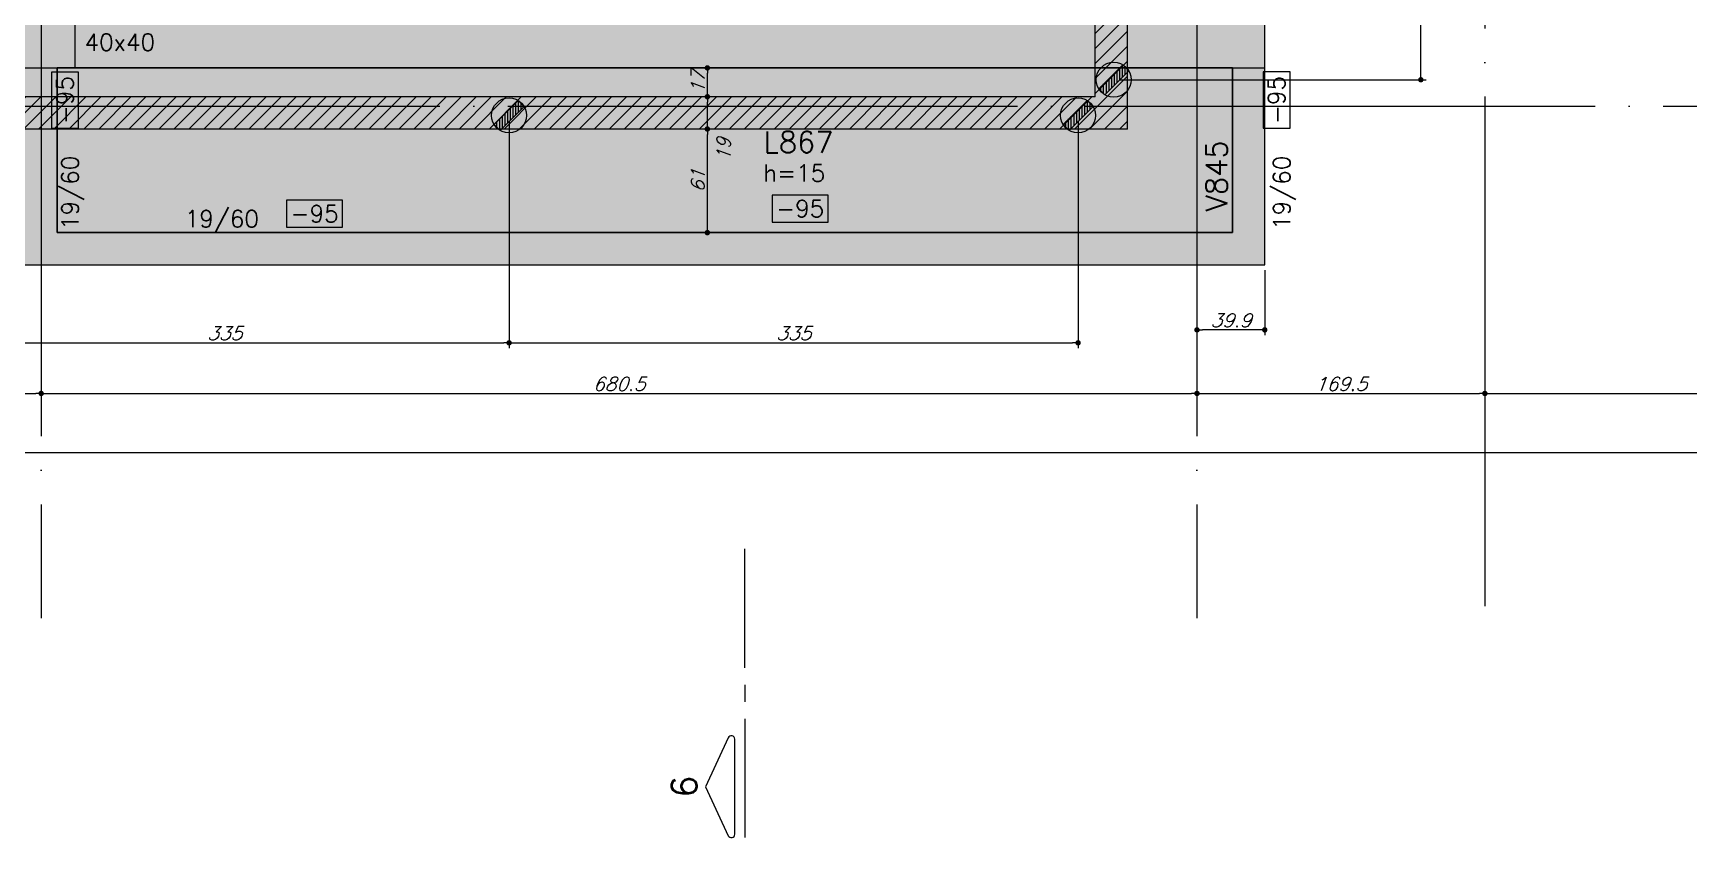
# Model space of a CAD drawing. Extents: x -5173 to 5397, y -2411 to 2089.
# Drawn here: x -1945 to -970, y -1316 to -842 of the extents above; entities that cross this region are included whole.
import ezdxf
from ezdxf.enums import TextEntityAlignment as Align

# ---------------------------------------------------------------- set-up
doc = ezdxf.new("R2010")
doc.units = 0
doc.header["$LTSCALE"] = 50
doc.header["$MEASUREMENT"] = 0
doc.linetypes.add('EIXO', pattern=[6.8, 6, -0.4, 0, -0.4])
doc.layers.get('0').update_dxf_attribs({"linetype": 'CONTINUOUS'})
doc.layers.get('DEFPOINTS').update_dxf_attribs({"linetype": 'CONTINUOUS'})
for name, color, linetype in [('F-ARM', 6, 'CONTINUOUS'), ('F-CORTE-INDICAÇÃO', 4, 'CONTINUOUS'), ('F-COTAS', 106, 'CONTINUOUS'), ('F-EIXO', 12, 'EIXO'), ('F-LAJES-DIM', 2, 'CONTINUOUS'), ('F-LAJES-NOME', 4, 'CONTINUOUS'), ('F-LAJES-R', 254, 'CONTINUOUS'), ('F-MURETA', 91, 'CONTINUOUS'), ('F-PILARES-DIM', 172, 'CONTINUOUS'), ('F-PILARES-M', 170, 'CONTINUOUS'), ('F-TEXTO', 6, 'CONTINUOUS'), ('F-VIGAS', 3, 'CONTINUOUS'), ('F-VIGAS-DIM', 2, 'CONTINUOUS'), ('F-VIGAS-NOME', 4, 'CONTINUOUS')]:
    doc.layers.add(name, color=color, linetype=linetype)
doc.layers.add('F-DESNIVEL-5', color=7, linetype='CONTINUOUS', true_color=0xadd6ff)
doc.styles.add('CP-TEXT-INCL', font='simplex.shx', dxfattribs={"oblique": 20})
doc.styles.add('MCP', font='simplex.shx')
doc.styles.add('ROMANS', font='simplex.shx')
doc.dimstyles.new('CP-COTAS-50', dxfattribs={"dimscale": 0.64, "dimtxt": 12.5, "dimasz": 5, "dimexe": 5, "dimexo": 5, "dimgap": 2.5, "dimtad": 1, "dimdec": 1, "dimdsep": 46, "dimtxsty": 'CP-TEXT-INCL', "dimblk1": 'DOT', "dimblk2": 'DOT', "dimsah": 1, "dimcen": 9, "dimclrd": 256, "dimclre": 256, "dimclrt": 256, "dimadec": 0, "dimazin": 0, "dimtfac": 1, "dimtdec": 1, "dimtmove": 2, "dimatfit": 3, "dimldrblk": 'DOT', "dimfxl": 0, "dimtolj": 1, "dimarcsym": 0})

# ---------------------------------------------------------------- blocks, each defined once
blk = doc.blocks.new('*U4')
at = {"layer": 'F-LAJES-DIM', "color": 1}
blk.add_lwpolyline([(0, 0), (33, 0), (33, 16), (0, 16)], close=True, dxfattribs=at)
at = {"layer": 'F-LAJES-DIM', "style": 'MCP'}
blk.add_attdef('DIM', text='', height=10, dxfattribs=at).set_placement((16.5, 8), align=Align.MIDDLE_CENTER)
blk = doc.blocks.new('*U7')
at = {"layer": 'F-VIGAS-DIM', "color": 1}
blk.add_lwpolyline([(0, 0), (33, 0), (33, 16), (0, 16)], close=True, dxfattribs=at)
at = {"layer": 'F-VIGAS-DIM', "style": 'MCP'}
blk.add_attdef('DIM', text='', height=10, dxfattribs=at).set_placement((16.5, 8), align=Align.MIDDLE_CENTER)
blk = doc.blocks.new('_DOT')
at = {"color": 0, "linetype": 'ByBlock'}
blk.add_line((-0.5, 0), (-1, 0), dxfattribs=at)
at = {"color": 0, "linetype": 'ByBlock', "const_width": 0.5}
blk.add_lwpolyline([(-0.25, 0, 1), (0.25, 0, 1)], format="xyb", close=True, dxfattribs=at)
blk = doc.blocks.new('*D59')
at = {"layer": 'DEFPOINTS', "color": 0, "linetype": 'Continuous', "transparency": 16777216}
for p in [(-1547.77, -898.5), (-1547.77, -898.5), (-1547.77, -959.5)]:
    blk.add_point(p, dxfattribs=at)
at = {"layer": 'F-COTAS', "linetype": 'Continuous', "lineweight": -2, "transparency": 16777216}
blk.add_line((-1547.77, -956.3), (-1547.77, -901.7), dxfattribs=at)
at = {"layer": 'F-COTAS', "linetype": 'Continuous', "lineweight": -2, "transparency": 16777216, "xscale": 3.2, "yscale": 3.2, "zscale": 3.2}
for p, rotation in [((-1547.77, -898.5), 90), ((-1547.77, -959.5), 270)]:
    blk.add_blockref('_DOT', p, dxfattribs=dict(at, rotation=rotation))
at = {"layer": 'F-COTAS', "linetype": 'Continuous', "transparency": 16777216, "insert": (-1553.37, -929), "char_height": 8, "attachment_point": 5, "rotation": 90, "style": 'CP-TEXT-INCL'}
blk.add_mtext('\\A1;61', dxfattribs=at)
blk = doc.blocks.new('*D60')
at = {"layer": 'DEFPOINTS', "color": 0, "linetype": 'Continuous', "transparency": 16777216}
for p in [(-1547.77, -862.5), (-1547.77, -862.5), (-1547.77, -879.5)]:
    blk.add_point(p, dxfattribs=at)
at = {"layer": 'F-COTAS', "linetype": 'Continuous', "lineweight": -2, "transparency": 16777216}
blk.add_line((-1547.77, -876.3), (-1547.77, -865.7), dxfattribs=at)
at = {"layer": 'F-COTAS', "linetype": 'Continuous', "lineweight": -2, "transparency": 16777216, "xscale": 3.2, "yscale": 3.2, "zscale": 3.2}
for p, rotation in [((-1547.77, -862.5), 90), ((-1547.77, -879.5), 270)]:
    blk.add_blockref('_DOT', p, dxfattribs=dict(at, rotation=rotation))
at = {"layer": 'F-COTAS', "linetype": 'Continuous', "transparency": 16777216, "insert": (-1553.37, -871), "char_height": 8, "attachment_point": 5, "rotation": 90, "style": 'CP-TEXT-INCL'}
blk.add_mtext('\\A1;17', dxfattribs=at)
blk = doc.blocks.new('*D165')
at = {"layer": 'DEFPOINTS', "color": 0, "linetype": 'Continuous', "transparency": 16777216}
for p in [(-1547.77, -879.5), (-1536.92, -879.5), (-1536.92, -898.5)]:
    blk.add_point(p, dxfattribs=at)
at = {"layer": 'F-COTAS', "linetype": 'Continuous', "lineweight": -2, "transparency": 16777216}
for p, q in [((-1540.12, -879.5), (-1550.97, -879.5)), ((-1547.77, -895.3), (-1547.77, -882.7)), ((-1540.12, -898.5), (-1550.97, -898.5))]:
    blk.add_line(p, q, dxfattribs=at)
at = {"layer": 'F-COTAS', "linetype": 'Continuous', "lineweight": -2, "transparency": 16777216, "xscale": 3.2, "yscale": 3.2, "zscale": 3.2}
for p, rotation in [((-1547.77, -879.5), 90), ((-1547.77, -898.5), 270)]:
    blk.add_blockref('_DOT', p, dxfattribs=dict(at, rotation=rotation))
at = {"layer": 'F-COTAS', "linetype": 'Continuous', "transparency": 16777216, "insert": (-1538.22, -910.54), "char_height": 8, "attachment_point": 5, "rotation": 90, "style": 'CP-TEXT-INCL'}
blk.add_mtext('\\A1;19', dxfattribs=at)
blk = doc.blocks.new('*U196')
at = {"layer": 'F-EIXO'}
blk.add_line((0, 0), (7197, 0), dxfattribs=at)
at = {"layer": 'F-TEXTO', "style": 'ROMANS'}
blk.add_attdef('EIXO', text='', height=17.5, dxfattribs=at).set_placement((-28.2072, 0), align=Align.MIDDLE_CENTER)
blk = doc.blocks.new('*U187')
at = {"layer": 'F-EIXO'}
blk.add_line((0, 0), (0, -3127.88), dxfattribs=at)
at = {"layer": 'F-TEXTO', "style": 'ROMANS'}
blk.add_attdef('EIXO', text='', height=17.5, rotation=360, dxfattribs=at).set_placement((0, 28.21), align=Align.MIDDLE_CENTER)
blk = doc.blocks.new('*U206')
at = {"layer": 'F-EIXO'}
blk.add_line((0, 0), (0, -3027.88), dxfattribs=at)
at = {"layer": 'F-TEXTO', "style": 'ROMANS'}
blk.add_attdef('EIXO', text='', height=17.5, rotation=360, dxfattribs=at).set_placement((0, 28.21), align=Align.MIDDLE_CENTER)
blk = doc.blocks.new('*U179')
at = {"layer": 'F-EIXO'}
blk.add_line((0, 0), (0, -3127.88), dxfattribs=at)
at = {"layer": 'F-TEXTO', "style": 'ROMANS'}
blk.add_attdef('EIXO', text='', height=17.5, rotation=360, dxfattribs=at).set_placement((0, 28.21), align=Align.MIDDLE_CENTER)
blk = doc.blocks.new('*U218')
at = {"layer": 'F-CORTE-INDICAÇÃO'}
for p, q in [((-100, 0), (-170, 0)), ((-80, 0), (-90, 0)), ((-70, 0), (0, 0))]:
    blk.add_line(p, q, dxfattribs=at)
blk.add_lwpolyline([(-112, 6, 0.802585), (-111.15, 9.81), (-140, 23.26), (-168.85, 9.81, 0.802585), (-168, 6)], format="xyb", close=True, dxfattribs=at)
at = {"layer": 'F-CORTE-INDICAÇÃO', "style": 'ROMANS'}
blk.add_attdef('CORTE', text='', height=15, dxfattribs=at).set_placement((-140, 35.76), align=Align.MIDDLE_CENTER)
at = {"layer": 'F-CORTE-INDICAÇÃO', "color": 2, "style": 'ROMANS'}
blk.add_attdef('FOLHA', text='', height=12, dxfattribs=at).set_placement((-140, -10), align=Align.MIDDLE_CENTER)
blk = doc.blocks.new('*D258')
at = {"layer": 'DEFPOINTS', "color": 0, "linetype": 'Continuous', "transparency": 16777216}
for p in [(-3446.5, -978.5), (3259.5, -995.5), (3259.5, -1088.93)]:
    blk.add_point(p, dxfattribs=at)
at = {"layer": 'F-COTAS', "linetype": 'Continuous', "lineweight": -2, "transparency": 16777216}
for p, q in [((-3446.5, -981.7), (-3446.5, -1092.13)), ((3259.5, -998.7), (3259.5, -1092.13)), ((-3443.3, -1088.93), (3256.3, -1088.93))]:
    blk.add_line(p, q, dxfattribs=at)
at = {"layer": 'F-COTAS', "linetype": 'Continuous', "lineweight": -2, "transparency": 16777216, "xscale": 3.2, "yscale": 3.2, "zscale": 3.2, "rotation": 180}
blk.add_blockref('_DOT', (-3446.5, -1088.93), dxfattribs=at)
at = {"layer": 'F-COTAS', "linetype": 'Continuous', "lineweight": -2, "transparency": 16777216, "xscale": 3.2, "yscale": 3.2, "zscale": 3.2}
blk.add_blockref('_DOT', (3259.5, -1088.93), dxfattribs=at)
at = {"layer": 'F-COTAS', "linetype": 'Continuous', "transparency": 16777216, "insert": (-93.5, -1083.33), "char_height": 8, "attachment_point": 5, "style": 'CP-TEXT-INCL'}
blk.add_mtext('\\A1;6706', dxfattribs=at)
blk = doc.blocks.new('*D261')
at = {"layer": 'DEFPOINTS', "color": 0, "linetype": 'Continuous', "transparency": 16777216}
for p in [(-2620, -1054.21), (-1940, -1054.21), (-1940, -1054.21)]:
    blk.add_point(p, dxfattribs=at)
at = {"layer": 'F-COTAS', "linetype": 'Continuous', "lineweight": -2, "transparency": 16777216}
blk.add_line((-2616.8, -1054.21), (-1943.2, -1054.21), dxfattribs=at)
at = {"layer": 'F-COTAS', "linetype": 'Continuous', "lineweight": -2, "transparency": 16777216, "xscale": 3.2, "yscale": 3.2, "zscale": 3.2, "rotation": 180}
blk.add_blockref('_DOT', (-2620, -1054.21), dxfattribs=at)
at = {"layer": 'F-COTAS', "linetype": 'Continuous', "lineweight": -2, "transparency": 16777216, "xscale": 3.2, "yscale": 3.2, "zscale": 3.2}
blk.add_blockref('_DOT', (-1940, -1054.21), dxfattribs=at)
at = {"layer": 'F-COTAS', "linetype": 'Continuous', "transparency": 16777216, "insert": (-2280, -1048.61), "char_height": 8, "attachment_point": 5, "style": 'CP-TEXT-INCL'}
blk.add_mtext('\\A1;680', dxfattribs=at)
blk = doc.blocks.new('*D262')
at = {"layer": 'DEFPOINTS', "color": 0, "linetype": 'Continuous', "transparency": 16777216}
for p in [(-1940, -1054.21), (-1259.5, -1054.21), (-1259.5, -1054.21)]:
    blk.add_point(p, dxfattribs=at)
at = {"layer": 'F-COTAS', "linetype": 'Continuous', "lineweight": -2, "transparency": 16777216}
blk.add_line((-1936.8, -1054.21), (-1262.7, -1054.21), dxfattribs=at)
at = {"layer": 'F-COTAS', "linetype": 'Continuous', "lineweight": -2, "transparency": 16777216, "xscale": 3.2, "yscale": 3.2, "zscale": 3.2, "rotation": 180}
blk.add_blockref('_DOT', (-1940, -1054.21), dxfattribs=at)
at = {"layer": 'F-COTAS', "linetype": 'Continuous', "lineweight": -2, "transparency": 16777216, "xscale": 3.2, "yscale": 3.2, "zscale": 3.2}
blk.add_blockref('_DOT', (-1259.5, -1054.21), dxfattribs=at)
at = {"layer": 'F-COTAS', "linetype": 'Continuous', "transparency": 16777216, "insert": (-1599.75, -1048.61), "char_height": 8, "attachment_point": 5, "style": 'CP-TEXT-INCL'}
blk.add_mtext('\\A1;680.5', dxfattribs=at)
blk = doc.blocks.new('*D263')
at = {"layer": 'DEFPOINTS', "color": 0, "linetype": 'Continuous', "transparency": 16777216}
for p in [(-1259.5, -1054.21), (-1090, -1054.21), (-1090, -1054.21)]:
    blk.add_point(p, dxfattribs=at)
at = {"layer": 'F-COTAS', "linetype": 'Continuous', "lineweight": -2, "transparency": 16777216}
blk.add_line((-1256.3, -1054.21), (-1093.2, -1054.21), dxfattribs=at)
at = {"layer": 'F-COTAS', "linetype": 'Continuous', "lineweight": -2, "transparency": 16777216, "xscale": 3.2, "yscale": 3.2, "zscale": 3.2, "rotation": 180}
blk.add_blockref('_DOT', (-1259.5, -1054.21), dxfattribs=at)
at = {"layer": 'F-COTAS', "linetype": 'Continuous', "lineweight": -2, "transparency": 16777216, "xscale": 3.2, "yscale": 3.2, "zscale": 3.2}
blk.add_blockref('_DOT', (-1090, -1054.21), dxfattribs=at)
at = {"layer": 'F-COTAS', "linetype": 'Continuous', "transparency": 16777216, "insert": (-1174.75, -1048.61), "char_height": 8, "attachment_point": 5, "style": 'CP-TEXT-INCL'}
blk.add_mtext('\\A1;169.5', dxfattribs=at)
blk = doc.blocks.new('*D264')
at = {"layer": 'DEFPOINTS', "color": 0, "linetype": 'Continuous', "transparency": 16777216}
for p in [(-1090, -1054.21), (-709.5, -1054.21), (-709.5, -1054.21)]:
    blk.add_point(p, dxfattribs=at)
at = {"layer": 'F-COTAS', "linetype": 'Continuous', "lineweight": -2, "transparency": 16777216}
blk.add_line((-1086.8, -1054.21), (-712.7, -1054.21), dxfattribs=at)
at = {"layer": 'F-COTAS', "linetype": 'Continuous', "lineweight": -2, "transparency": 16777216, "xscale": 3.2, "yscale": 3.2, "zscale": 3.2, "rotation": 180}
blk.add_blockref('_DOT', (-1090, -1054.21), dxfattribs=at)
at = {"layer": 'F-COTAS', "linetype": 'Continuous', "lineweight": -2, "transparency": 16777216, "xscale": 3.2, "yscale": 3.2, "zscale": 3.2}
blk.add_blockref('_DOT', (-709.5, -1054.21), dxfattribs=at)
at = {"layer": 'F-COTAS', "linetype": 'Continuous', "transparency": 16777216, "insert": (-899.75, -1048.61), "char_height": 8, "attachment_point": 5, "style": 'CP-TEXT-INCL'}
blk.add_mtext('\\A1;380.5', dxfattribs=at)
blk = doc.blocks.new('*D316')
at = {"layer": 'DEFPOINTS', "color": 0, "linetype": 'Continuous', "transparency": 16777216}
for p in [(-3685.02, 1674.5), (-562, 1674.5), (-3446.5, -978.5)]:
    blk.add_point(p, dxfattribs=at)
at = {"layer": 'F-COTAS', "linetype": 'Continuous', "lineweight": -2, "transparency": 16777216}
for p, q in [((-565.2, 1674.5), (-3688.22, 1674.5)), ((-3685.02, -975.3), (-3685.02, 1671.3)), ((-3449.7, -978.5), (-3688.22, -978.5))]:
    blk.add_line(p, q, dxfattribs=at)
at = {"layer": 'F-COTAS', "linetype": 'Continuous', "lineweight": -2, "transparency": 16777216, "xscale": 3.2, "yscale": 3.2, "zscale": 3.2}
for p, rotation in [((-3685.02, 1674.5), 90), ((-3685.02, -978.5), 270)]:
    blk.add_blockref('_DOT', p, dxfattribs=dict(at, rotation=rotation))
at = {"layer": 'F-COTAS', "linetype": 'Continuous', "transparency": 16777216, "insert": (-3690.62, 348), "char_height": 8, "attachment_point": 5, "rotation": 90, "style": 'CP-TEXT-INCL'}
blk.add_mtext('\\A1;2653', dxfattribs=at)
blk = doc.blocks.new('*D332')
at = {"layer": 'DEFPOINTS', "color": 0, "linetype": 'Continuous', "transparency": 16777216}
for p in [(-1219.6, -978.5), (-1259.5, -996.17), (-1259.5, -1016.78)]:
    blk.add_point(p, dxfattribs=at)
at = {"layer": 'F-COTAS', "linetype": 'Continuous', "lineweight": -2, "transparency": 16777216}
for p, q in [((-1219.6, -981.7), (-1219.6, -1019.98)), ((-1259.5, -999.37), (-1259.5, -1019.98)), ((-1222.8, -1016.78), (-1256.3, -1016.78))]:
    blk.add_line(p, q, dxfattribs=at)
at = {"layer": 'F-COTAS', "linetype": 'Continuous', "lineweight": -2, "transparency": 16777216, "xscale": 3.2, "yscale": 3.2, "zscale": 3.2, "rotation": 180}
blk.add_blockref('_DOT', (-1259.5, -1016.78), dxfattribs=at)
at = {"layer": 'F-COTAS', "linetype": 'Continuous', "lineweight": -2, "transparency": 16777216, "xscale": 3.2, "yscale": 3.2, "zscale": 3.2}
blk.add_blockref('_DOT', (-1219.6, -1016.78), dxfattribs=at)
at = {"layer": 'F-COTAS', "linetype": 'Continuous', "transparency": 16777216, "insert": (-1239.55, -1011.18), "char_height": 8, "attachment_point": 5, "style": 'CP-TEXT-INCL'}
blk.add_mtext('\\A1;39.9', dxfattribs=at)
blk = doc.blocks.new('PONTO ANCORAGEM_EST')
at = {"layer": 'F-ARM'}
h = blk.add_hatch(dxfattribs=at)
h.set_pattern_fill('ANSI31', color=2, scale=0.5)
h.set_pattern_definition([(45, (0, 0), (-1.122532, 1.122532), [])])
h.paths.add_polyline_path([(-1159.55, 5937.09), (-1179.55, 5937.09), (-1179.55, 5932.09), (-1159.55, 5932.09)])
at = {"layer": 'F-ARM', "color": 3, "elevation": 0}
blk.add_lwpolyline([(-1179.55, 5932.09), (-1159.55, 5932.09), (-1159.55, 5937.09), (-1179.55, 5937.09)], close=True, dxfattribs=at)
at = {"layer": 'F-ARM', "color": 3}
blk.add_circle((-1169.55, 5934.59, 0), 10.31, dxfattribs=at)
blk = doc.blocks.new('*D743')
at = {"layer": 'DEFPOINTS', "color": 0, "linetype": 'Continuous', "transparency": 16777216}
for p in [(-1999.5, -890.5), (-1664.5, -890.5), (-1664.5, -1024.4)]:
    blk.add_point(p, dxfattribs=at)
at = {"layer": 'F-COTAS', "linetype": 'Continuous', "lineweight": -2, "transparency": 16777216}
for p, q in [((-1999.5, -893.7), (-1999.5, -1027.6)), ((-1664.5, -893.7), (-1664.5, -1027.6)), ((-1996.3, -1024.4), (-1667.7, -1024.4))]:
    blk.add_line(p, q, dxfattribs=at)
at = {"layer": 'F-COTAS', "linetype": 'Continuous', "lineweight": -2, "transparency": 16777216, "xscale": 3.2, "yscale": 3.2, "zscale": 3.2, "rotation": 180}
blk.add_blockref('_DOT', (-1999.5, -1024.4), dxfattribs=at)
at = {"layer": 'F-COTAS', "linetype": 'Continuous', "lineweight": -2, "transparency": 16777216, "xscale": 3.2, "yscale": 3.2, "zscale": 3.2}
blk.add_blockref('_DOT', (-1664.5, -1024.4), dxfattribs=at)
at = {"layer": 'F-COTAS', "linetype": 'Continuous', "transparency": 16777216, "insert": (-1832, -1018.8), "char_height": 8, "attachment_point": 5, "style": 'CP-TEXT-INCL'}
blk.add_mtext('\\A1;335', dxfattribs=at)
blk = doc.blocks.new('*D744')
at = {"layer": 'DEFPOINTS', "color": 0, "linetype": 'Continuous', "transparency": 16777216}
for p in [(-1664.5, -890.5), (-1329.5, -890.5), (-1329.5, -1024.4)]:
    blk.add_point(p, dxfattribs=at)
at = {"layer": 'F-COTAS', "linetype": 'Continuous', "lineweight": -2, "transparency": 16777216}
for p, q in [((-1664.5, -893.7), (-1664.5, -1027.6)), ((-1329.5, -893.7), (-1329.5, -1027.6)), ((-1661.3, -1024.4), (-1332.7, -1024.4))]:
    blk.add_line(p, q, dxfattribs=at)
at = {"layer": 'F-COTAS', "linetype": 'Continuous', "lineweight": -2, "transparency": 16777216, "xscale": 3.2, "yscale": 3.2, "zscale": 3.2, "rotation": 180}
blk.add_blockref('_DOT', (-1664.5, -1024.4), dxfattribs=at)
at = {"layer": 'F-COTAS', "linetype": 'Continuous', "lineweight": -2, "transparency": 16777216, "xscale": 3.2, "yscale": 3.2, "zscale": 3.2}
blk.add_blockref('_DOT', (-1329.5, -1024.4), dxfattribs=at)
at = {"layer": 'F-COTAS', "linetype": 'Continuous', "transparency": 16777216, "insert": (-1497, -1018.8), "char_height": 8, "attachment_point": 5, "style": 'CP-TEXT-INCL'}
blk.add_mtext('\\A1;335', dxfattribs=at)
blk = doc.blocks.new('*D745')
at = {"layer": 'DEFPOINTS', "color": 0, "linetype": 'Continuous', "transparency": 16777216}
for p in [(-1308.5, -559.5), (-1127.71, -559.5), (-1308.5, -869.5)]:
    blk.add_point(p, dxfattribs=at)
at = {"layer": 'F-COTAS', "linetype": 'Continuous', "lineweight": -2, "transparency": 16777216}
for p, q in [((-1305.3, -559.5), (-1124.51, -559.5)), ((-1127.71, -866.3), (-1127.71, -562.7)), ((-1305.3, -869.5), (-1124.51, -869.5))]:
    blk.add_line(p, q, dxfattribs=at)
at = {"layer": 'F-COTAS', "linetype": 'Continuous', "lineweight": -2, "transparency": 16777216, "xscale": 3.2, "yscale": 3.2, "zscale": 3.2}
for p, rotation in [((-1127.71, -559.5), 90), ((-1127.71, -869.5), 270)]:
    blk.add_blockref('_DOT', p, dxfattribs=dict(at, rotation=rotation))
at = {"layer": 'F-COTAS', "linetype": 'Continuous', "transparency": 16777216, "insert": (-1133.31, -714.5), "char_height": 8, "attachment_point": 5, "rotation": 90, "style": 'CP-TEXT-INCL'}
blk.add_mtext('\\A1;310', dxfattribs=at)

msp = doc.modelspace()

# ---------------------------------------------------------------- hatches: boundary and pattern name
at = {"layer": 'F-MURETA'}
h = msp.add_hatch(dxfattribs=at)
h.set_pattern_fill('ANSI31', color=1, scale=50)
h.paths.add_polyline_path([(-1300.5, -524.5), (-1319.5, -524.5), (-1319.5, -879.5), (-3347.5, -879.5), (-3347.5, -43), (-3366.5, -43), (-3366.5, -898.5), (-1300.5, -898.5)])

# ---------------------------------------------------------------- linework, layer by layer
at = {"layer": 'F-DESNIVEL-5', "linetype": 'Continuous'}
for points in [[(-2640.1, -822.5), (-2640.1, -862.5), (-1920, -862.5)], [(-2640.1, -822.5), (-1920, -862.5), (-1919.9, -822.5)], [(-1441, -862.5), (-1441, -822.5), (-1919.9, -822.5)], [(-1441, -862.5), (-1919.9, -822.5), (-1919.9, -862.5)], [(-1441, -862.5), (-1219.5, -862.5), (-1219.6, -822.4)], [(-1441, -862.5), (-1219.6, -822.4), (-1441, -822.5)], [(-1441, -862.5), (-1441, -822.5), (-1441, -862.5)], [(-1930.5, -959.5), (-1930.5, -862.6), (-1949.5, -862.6)], [(-1930.5, -959.5), (-1949.5, -862.6), (-1949.5, -959.5)], [(-1238.6, -959.5), (-1920, -862.5), (-1930.5, -862.5)], [(-1238.6, -959.5), (-1930.5, -862.5), (-1238.6, -959.5)], [(-1238.6, -959.5), (-1930.5, -862.5), (-1930.5, -959.5)], [(-1238.6, -959.5), (-1441, -862.5), (-1920, -862.5)], [(-1238.6, -959.5), (-1920, -862.5), (-1238.6, -959.5)], [(-1441, -862.5), (-1919.9, -862.5), (-1441, -862.5)], [(-1238.6, -959.5), (-1259.5, -862.5), (-1441, -862.5)], [(-1238.6, -959.5), (-1441, -862.5), (-1238.6, -959.5)], [(-1238.6, -959.5), (-1238.6, -862.5), (-1259.5, -862.5)], [(-1238.6, -959.5), (-1259.5, -862.5), (-1238.6, -959.5)], [(-1219.6, -978.5), (-1219.6, -862.6), (-1238.6, -862.6)], [(-1219.6, -978.5), (-1238.6, -862.6), (-1238.6, -959.5)], [(-2620, -978.5), (-1940, -978.5), (-1940, -959.5)], [(-2620, -978.5), (-1940, -959.5), (-2620, -959.5)], [(-1930.5, -959.5), (-1949.5, -959.5), (-1930.5, -959.5)], [(-1940, -978.5), (-1219.6, -978.5), (-1238.6, -959.5)], [(-1940, -978.5), (-1238.6, -959.5), (-1940, -959.5)], [(-1940, -978.5), (-1940, -959.5), (-1940, -978.5)], [(-1238.6, -959.5), (-1930.5, -959.5), (-1238.6, -959.5)], [(-1219.6, -978.5), (-1238.6, -959.5), (-1219.6, -978.5)]]:
    msp.add_solid(points, dxfattribs=at)
at = {"layer": 'F-LAJES-R', "linetype": 'Continuous'}
msp.add_lwpolyline([(-1238.6, -959.5), (-1238.6, -862.5), (-1259.5, -862.5), (-1441, -862.5), (-1920, -862.5), (-1930.5, -862.5), (-1930.5, -959.5), (-1238.6, -959.5)], dxfattribs=at)
at = {"layer": 'F-MURETA', "color": 2}
for p, q in [((-1319.5, -879.5), (-1319.5, -524.5)), ((-1300.5, -898.5), (-1300.5, -524.5)), ((-1319.5, -879.5), (-3347.5, -879.5)), ((-1300.5, -898.5), (-3366.5, -898.5))]:
    msp.add_line(p, q, dxfattribs=at)
at = {"layer": 'F-PILARES-M', "linetype": 'Continuous'}
for points in [[(-1960, -862.5), (-1920, -862.5), (-1920, -822.5), (-1960, -822.5), (-1960, -862.5)], [(-1259.5, -862.5), (-1219.5, -862.5), (-1219.5, -822.5), (-1259.5, -822.5), (-1259.5, -862.5)]]:
    msp.add_lwpolyline(points, dxfattribs=at)
at = {"layer": 'F-VIGAS'}
for points in [[(-1930.5, -959.5), (-1930.5, -862.5)], [(-1920, -862.5), (-1441, -862.5)], [(-1441, -862.5), (-1259.5, -862.5)], [(-1238.6, -862.5), (-1238.6, -959.5)], [(-1219.6, -978.5), (-1219.6, -862.5)], [(-1238.6, -959.5), (-1930.5, -959.5)], [(-2620, -978.5), (-1940, -978.5)], [(-1940, -978.5), (-1219.6, -978.5)]]:
    msp.add_lwpolyline(points, dxfattribs=at)

# ---------------------------------------------------------------- block references
at = {"layer": 'F-ARM', "rotation": 45}
for p in [(3714.891, -4238.893, 0), (3358.891, -4259.893, 0), (3693.891, -4259.893, 0)]:
    msp.add_blockref('PONTO ANCORAGEM_EST', p, dxfattribs=at)
at = {"layer": 'F-CORTE-INDICAÇÃO', "linetype": 'Continuous'}
ref = msp.add_blockref('*U218', (-1525.632, -1145.759), dxfattribs=dict(at, rotation=90))
ref.add_attrib('CORTE', '6', dxfattribs={"height": 15, "rotation": 90, "style": 'ROMANS'}).set_placement((-1561.395, -1285.759), align=Align.MIDDLE_CENTER)
at = {"layer": 'F-EIXO', "linetype": 'Continuous'}
for name, p in [('*U187', (-1940, 1941.357)), ('*U179', (-1259.5, 1941.357)), ('*U206', (-1090, 1841.357)), ('*U196', (-3705.761, -885))]:
    msp.add_blockref(name, p, dxfattribs=at)
at = {"layer": 'F-LAJES-DIM', "linetype": 'Continuous'}
msp.add_blockref('*U4', (-1509.609, -953.361), dxfattribs=at).add_auto_attribs({'DIM': '-95'})
at = {"layer": 'F-VIGAS-DIM', "linetype": 'Continuous', "rotation": 90}
for p in [(-1918, -897.942), (-1204.617, -897.903)]:
    msp.add_blockref('*U7', p, dxfattribs=at).add_auto_attribs({'DIM': '-95'})
at = {"layer": 'F-VIGAS-DIM', "linetype": 'Continuous'}
msp.add_blockref('*U7', (-1795.5, -956.375), dxfattribs=at).add_auto_attribs({'DIM': '-95'})

# ---------------------------------------------------------------- texts
at = {"layer": 'F-LAJES-DIM', "linetype": 'Continuous', "style": 'MCP'}
msp.add_text('h=15', height=10, dxfattribs=at).set_placement((-1514.78, -929.426))
at = {"layer": 'F-LAJES-NOME', "linetype": 'Continuous', "style": 'MCP'}
msp.add_text('L867', height=12.5, dxfattribs=at).set_placement((-1514.78, -912.426))
at = {"layer": 'F-PILARES-DIM', "linetype": 'Continuous', "style": 'MCP'}
msp.add_text('40x40', height=10, dxfattribs=at).set_placement((-1914.469, -852.368))
at = {"layer": 'F-VIGAS-DIM', "linetype": 'Continuous', "style": 'MCP'}
for p in [(-1918, -957.942), (-1204.617, -957.903)]:
    msp.add_text('19/60', height=10, rotation=90, dxfattribs=at).set_placement(p)
msp.add_text('19/60', height=10, dxfattribs=at).set_placement((-1855.5, -956.375))
at = {"layer": 'F-VIGAS-NOME', "linetype": 'Continuous', "style": 'MCP'}
msp.add_text('V845', height=12.5, rotation=90, dxfattribs=at).set_placement((-1241.725, -947))

# ---------------------------------------------------------------- dimensions: what is measured, and where the dimension line sits
at = {"layer": 'F-COTAS', "linetype": 'Continuous'}
for base, p1, p2, angle, picture, middle in [((-3685.025, 1674.5), (-3446.5, -978.5), (-562, 1674.5), 90, '*D316', (-3690.625, 348)), ((-1547.767, -862.5), (-1547.767, -879.5), (-1547.767, -862.5), 270, '*D60', (-1553.367, -871)), ((-1547.767, -898.5), (-1547.767, -959.5), (-1547.767, -898.5), 270, '*D59', (-1553.367, -929))]:
    dim = msp.add_linear_dim(base=base, p1=p1, p2=p2, angle=angle, dimstyle='CP-COTAS-50', dxfattribs=at)
    dim.commit()
    dim.dimension.update_dxf_attribs({"geometry": picture, "text_midpoint": middle})
dim = msp.add_linear_dim(base=(-1127.714, -559.5), p1=(-1308.5, -869.5), p2=(-1308.5, -559.5), angle=90, dimstyle='CP-COTAS-50', override={"dimfxl": 7.5}, dxfattribs=at)
dim.commit()
dim.dimension.update_dxf_attribs({"geometry": '*D745', "text_midpoint": (-1133.314, -714.5)})
dim = msp.add_linear_dim(base=(-1547.767, -879.5), p1=(-1536.921, -898.5), p2=(-1536.921, -879.5), angle=90, dimstyle='CP-COTAS-50', dxfattribs=at)
dim.commit()
dim.dimension.update_dxf_attribs({"geometry": '*D165', "text_midpoint": (-1538.216, -910.542), "dimtype": 160})
for base, p1, p2, picture, middle in [((-1664.5, -1024.4), (-1999.5, -890.5), (-1664.5, -890.5), '*D743', (-1832, -1018.8)), ((-1329.5, -1024.4), (-1664.5, -890.5), (-1329.5, -890.5), '*D744', (-1497, -1018.8))]:
    dim = msp.add_linear_dim(base=base, p1=p1, p2=p2, dimstyle='CP-COTAS-50', override={"dimfxl": 7.5}, dxfattribs=at)
    dim.commit()
    dim.dimension.update_dxf_attribs({"geometry": picture, "text_midpoint": middle})
for base, p1, p2, picture, middle in [((3259.5, -1088.925), (-3446.5, -978.5), (3259.5, -995.5), '*D258', (-93.5, -1083.325)), ((-1259.5, -1016.776), (-1219.6, -978.5), (-1259.5, -996.169), '*D332', (-1239.55, -1011.176)), ((-1940, -1054.205), (-2620, -1054.205), (-1940, -1054.205), '*D261', (-2280, -1048.605)), ((-1259.5, -1054.205), (-1940, -1054.205), (-1259.5, -1054.205), '*D262', (-1599.75, -1048.605)), ((-1090, -1054.205), (-1259.5, -1054.205), (-1090, -1054.205), '*D263', (-1174.75, -1048.605)), ((-709.5, -1054.205), (-1090, -1054.205), (-709.5, -1054.205), '*D264', (-899.75, -1048.605))]:
    dim = msp.add_linear_dim(base=base, p1=p1, p2=p2, dimstyle='CP-COTAS-50', dxfattribs=at)
    dim.commit()
    dim.dimension.update_dxf_attribs({"geometry": picture, "text_midpoint": middle})

doc.saveas('drawing.dxf')
